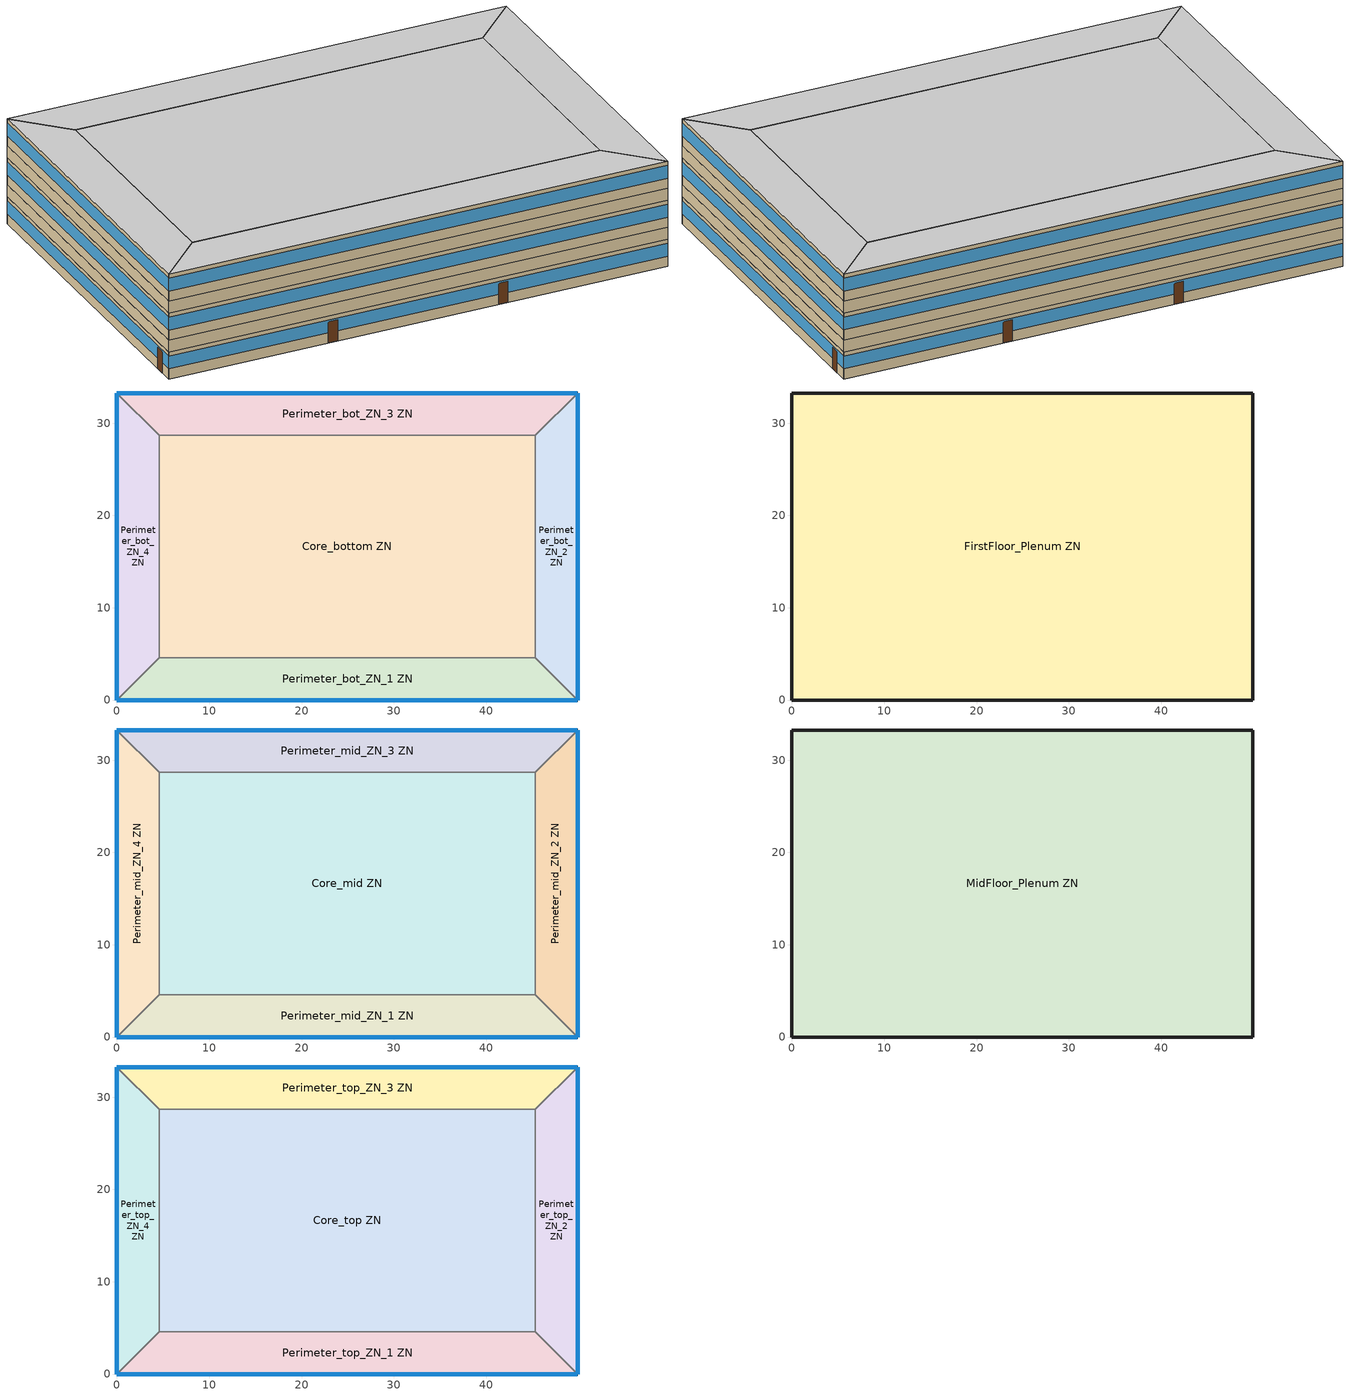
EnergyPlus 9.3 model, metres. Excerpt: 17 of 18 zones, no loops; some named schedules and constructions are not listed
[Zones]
Core_bottom ZN
 floor ground (Typical Insulated Carpeted 6in Slab Floor): 45.34,28.7 45.34,4.57 4.57,4.57 4.57,28.7 z0
 wall to Perimeter_bot_ZN_2 ZN (Typical Interior Wall): 45.34,4.57 45.34,28.7 z0:2.74
 wall to Perimeter_bot_ZN_3 ZN (Typical Interior Wall): 45.34,28.7 4.57,28.7 z0:2.74
 wall to Perimeter_bot_ZN_1 ZN (Typical Interior Wall): 4.57,4.57 45.34,4.57 z0:2.74
 wall to Perimeter_bot_ZN_4 ZN (Typical Interior Wall): 4.57,28.7 4.57,4.57 z0:2.74
Perimeter_bot_ZN_1 ZN
 floor ground (Typical Insulated Carpeted 6in Slab Floor): 45.34,4.57 49.91,0 0,0 4.57,4.57 z0
 wall outside (Typical Insulated Steel Framed Exterior Wall R-15.63): 0,0 49.91,0 z0:2.74
 wall to Perimeter_bot_ZN_2 ZN (Typical Interior Wall): 49.91,0 45.34,4.57 z0:2.74
 wall to Perimeter_bot_ZN_4 ZN (Typical Interior Wall): 4.57,4.57 0,0 z0:2.74
 window (U 0.52 SHGC 0.40 Dbl Ref-D Clr 6mm/13mm Air): 0,0 49.91,0 z1.02:2.33
 door (Typical Insulated Metal Door R-1.43): 15.98,0 16.9,0 / 33.01,0 33.93,0 z0:2.13
Perimeter_bot_ZN_2 ZN
 floor ground (Typical Insulated Carpeted 6in Slab Floor): 49.91,33.27 49.91,0 45.34,4.57 45.34,28.7 z0
 wall outside (Typical Insulated Steel Framed Exterior Wall R-15.63): 49.91,0 49.91,33.27 z0:2.74
 wall to Perimeter_bot_ZN_3 ZN (Typical Interior Wall): 49.91,33.27 45.34,28.7 z0:2.74
 window (U 0.52 SHGC 0.40 Dbl Ref-D Clr 6mm/13mm Air): 49.91,0 49.91,33.27 z1.02:2.33
 door (Typical Insulated Metal Door R-1.43): 49.91,30.99 49.91,31.9 z0:2.13
Perimeter_bot_ZN_3 ZN
 floor ground (Typical Insulated Carpeted 6in Slab Floor): 49.91,33.27 45.34,28.7 4.57,28.7 0,33.27 z0
 wall outside (Typical Insulated Steel Framed Exterior Wall R-15.63): 49.91,33.27 0,33.27 z0:2.74
 wall to Perimeter_bot_ZN_4 ZN (Typical Interior Wall): 0,33.27 4.57,28.7 z0:2.74
 window (U 0.52 SHGC 0.40 Dbl Ref-D Clr 6mm/13mm Air): 49.91,33.27 0,33.27 z1.02:2.33
 door (Typical Insulated Metal Door R-1.43): 33.94,33.27 33.03,33.27 / 16.84,33.27 15.93,33.27 z0:2.13
Perimeter_bot_ZN_4 ZN
 floor ground (Typical Insulated Carpeted 6in Slab Floor): 0,33.27 4.57,28.7 4.57,4.57 0,0 z0
 wall outside (Typical Insulated Steel Framed Exterior Wall R-15.63): 0,33.27 0,0 z0:2.74
 window (U 0.52 SHGC 0.40 Dbl Ref-D Clr 6mm/13mm Air): 0,33.27 0,0 z1.02:2.33
 door (Typical Insulated Metal Door R-1.43): 0,2.28 0,1.37 z0:2.13
FirstFloor_Plenum ZN
 floor to Perimeter_bot_ZN_1 ZN (Plenum Acoustical Tile): 45.34,4.57 49.91,0 0,0 4.57,4.57 z2.74
 floor to Perimeter_bot_ZN_2 ZN (Plenum Acoustical Tile): 49.91,33.27 49.91,0 45.34,4.57 45.34,28.7 z2.74
 floor to Perimeter_bot_ZN_3 ZN (Plenum Acoustical Tile): 49.91,33.27 45.34,28.7 4.57,28.7 0,33.27 z2.74
 floor to Perimeter_bot_ZN_4 ZN (Plenum Acoustical Tile): 0,33.27 4.57,28.7 4.57,4.57 0,0 z2.74
 floor to Core_bottom ZN (Plenum Acoustical Tile): 45.34,28.7 45.34,4.57 4.57,4.57 4.57,28.7 z2.74
 wall outside (Typical Insulated Steel Framed Exterior Wall R-15.63): 49.91,0 49.91,33.27 0,33.27 0,0 49.91,0 z2.74:3.96
Core_mid ZN
 floor to FirstFloor_Plenum ZN (Typical Interior Floor): 45.34,28.7 45.34,4.57 4.57,4.57 4.57,28.7 z3.96
 wall to Perimeter_mid_ZN_2 ZN (Typical Interior Wall): 45.34,4.57 45.34,28.7 z3.96:6.71
 wall to Perimeter_mid_ZN_3 ZN (Typical Interior Wall): 45.34,28.7 4.57,28.7 z3.96:6.71
 wall to Perimeter_mid_ZN_1 ZN (Typical Interior Wall): 4.57,4.57 45.34,4.57 z3.96:6.71
 wall to Perimeter_mid_ZN_4 ZN (Typical Interior Wall): 4.57,28.7 4.57,4.57 z3.96:6.71
Perimeter_mid_ZN_1 ZN
 floor to FirstFloor_Plenum ZN (Typical Interior Floor): 45.34,4.57 49.91,0 0,0 4.57,4.57 z3.96
 wall outside (Typical Insulated Steel Framed Exterior Wall R-15.63): 0,0 49.91,0 z3.96:6.71
 wall to Perimeter_mid_ZN_2 ZN (Typical Interior Wall): 49.91,0 45.34,4.57 z3.96:6.71
 wall to Perimeter_mid_ZN_4 ZN (Typical Interior Wall): 4.57,4.57 0,0 z3.96:6.71
 window (U 0.52 SHGC 0.40 Dbl Ref-D Clr 6mm/13mm Air): 0,0 49.91,0 z4.98:6.29
Perimeter_mid_ZN_2 ZN
 floor to FirstFloor_Plenum ZN (Typical Interior Floor): 49.91,33.27 49.91,0 45.34,4.57 45.34,28.7 z3.96
 wall outside (Typical Insulated Steel Framed Exterior Wall R-15.63): 49.91,0 49.91,33.27 z3.96:6.71
 wall to Perimeter_mid_ZN_3 ZN (Typical Interior Wall): 49.91,33.27 45.34,28.7 z3.96:6.71
 window (U 0.52 SHGC 0.40 Dbl Ref-D Clr 6mm/13mm Air): 49.91,0 49.91,33.27 z4.98:6.29
Perimeter_mid_ZN_3 ZN
 floor to FirstFloor_Plenum ZN (Typical Interior Floor): 49.91,33.27 45.34,28.7 4.57,28.7 0,33.27 z3.96
 wall outside (Typical Insulated Steel Framed Exterior Wall R-15.63): 49.91,33.27 0,33.27 z3.96:6.71
 wall to Perimeter_mid_ZN_4 ZN (Typical Interior Wall): 0,33.27 4.57,28.7 z3.96:6.71
 window (U 0.52 SHGC 0.40 Dbl Ref-D Clr 6mm/13mm Air): 49.91,33.27 0,33.27 z4.98:6.29
Perimeter_mid_ZN_4 ZN
 floor to FirstFloor_Plenum ZN (Typical Interior Floor): 0,33.27 4.57,28.7 4.57,4.57 0,0 z3.96
 wall outside (Typical Insulated Steel Framed Exterior Wall R-15.63): 0,33.27 0,0 z3.96:6.71
 window (U 0.52 SHGC 0.40 Dbl Ref-D Clr 6mm/13mm Air): 0,33.27 0,0 z4.98:6.29
MidFloor_Plenum ZN
 floor to Perimeter_mid_ZN_1 ZN (Plenum Acoustical Tile): 45.34,4.57 49.91,0 0,0 4.57,4.57 z6.71
 floor to Perimeter_mid_ZN_2 ZN (Plenum Acoustical Tile): 49.91,33.27 49.91,0 45.34,4.57 45.34,28.7 z6.71
 floor to Perimeter_mid_ZN_3 ZN (Plenum Acoustical Tile): 49.91,33.27 45.34,28.7 4.57,28.7 0,33.27 z6.71
 floor to Perimeter_mid_ZN_4 ZN (Plenum Acoustical Tile): 0,33.27 4.57,28.7 4.57,4.57 0,0 z6.71
 floor to Core_mid ZN (Plenum Acoustical Tile): 45.34,28.7 45.34,4.57 4.57,4.57 4.57,28.7 z6.71
 wall outside (Typical Insulated Steel Framed Exterior Wall R-15.63): 49.91,0 49.91,33.27 0,33.27 0,0 49.91,0 z6.71:7.92
Core_top ZN
 floor to MidFloor_Plenum ZN (Typical Interior Floor): 45.34,28.7 45.34,4.57 4.57,4.57 4.57,28.7 z7.92
 wall to Perimeter_top_ZN_2 ZN (Typical Interior Wall): 45.34,4.57 45.34,28.7 z7.92:10.67
 wall to Perimeter_top_ZN_3 ZN (Typical Interior Wall): 45.34,28.7 4.57,28.7 z7.92:10.67
 wall to Perimeter_top_ZN_1 ZN (Typical Interior Wall): 4.57,4.57 45.34,4.57 z7.92:10.67
 wall to Perimeter_top_ZN_4 ZN (Typical Interior Wall): 4.57,28.7 4.57,4.57 z7.92:10.67
 ceiling to TopFloor_Plenum ZN (Plenum Acoustical Tile): 45.34,4.57 45.34,28.7 4.57,28.7 4.57,4.57 z10.67
Perimeter_top_ZN_1 ZN
 floor to MidFloor_Plenum ZN (Typical Interior Floor): 45.34,4.57 49.91,0 0,0 4.57,4.57 z7.92
 wall outside (Typical Insulated Steel Framed Exterior Wall R-15.63): 0,0 49.91,0 z7.92:10.67
 wall to Perimeter_top_ZN_2 ZN (Typical Interior Wall): 49.91,0 45.34,4.57 z7.92:10.67
 wall to Perimeter_top_ZN_4 ZN (Typical Interior Wall): 4.57,4.57 0,0 z7.92:10.67
 window (U 0.52 SHGC 0.40 Dbl Ref-D Clr 6mm/13mm Air): 0,0 49.91,0 z8.95:10.25
 ceiling to TopFloor_Plenum ZN (Plenum Acoustical Tile): 49.91,0 45.34,4.57 4.57,4.57 0,0 z10.67
Perimeter_top_ZN_2 ZN
 floor to MidFloor_Plenum ZN (Typical Interior Floor): 49.91,33.27 49.91,0 45.34,4.57 45.34,28.7 z7.92
 wall outside (Typical Insulated Steel Framed Exterior Wall R-15.63): 49.91,0 49.91,33.27 z7.92:10.67
 wall to Perimeter_top_ZN_3 ZN (Typical Interior Wall): 49.91,33.27 45.34,28.7 z7.92:10.67
 window (U 0.52 SHGC 0.40 Dbl Ref-D Clr 6mm/13mm Air): 49.91,0 49.91,33.27 z8.95:10.25
 ceiling to TopFloor_Plenum ZN (Plenum Acoustical Tile): 49.91,0 49.91,33.27 45.34,28.7 45.34,4.57 z10.67
Perimeter_top_ZN_3 ZN
 floor to MidFloor_Plenum ZN (Typical Interior Floor): 49.91,33.27 45.34,28.7 4.57,28.7 0,33.27 z7.92
 wall outside (Typical Insulated Steel Framed Exterior Wall R-15.63): 49.91,33.27 0,33.27 z7.92:10.67
 wall to Perimeter_top_ZN_4 ZN (Typical Interior Wall): 0,33.27 4.57,28.7 z7.92:10.67
 window (U 0.52 SHGC 0.40 Dbl Ref-D Clr 6mm/13mm Air): 49.91,33.27 0,33.27 z8.95:10.25
 ceiling to TopFloor_Plenum ZN (Plenum Acoustical Tile): 45.34,28.7 49.91,33.27 0,33.27 4.57,28.7 z10.67
Perimeter_top_ZN_4 ZN
 floor to MidFloor_Plenum ZN (Typical Interior Floor): 0,33.27 4.57,28.7 4.57,4.57 0,0 z7.92
 wall outside (Typical Insulated Steel Framed Exterior Wall R-15.63): 0,33.27 0,0 z7.92:10.67
 window (U 0.52 SHGC 0.40 Dbl Ref-D Clr 6mm/13mm Air): 0,33.27 0,0 z8.95:10.25
 ceiling to TopFloor_Plenum ZN (Plenum Acoustical Tile): 0,0 4.57,4.57 4.57,28.7 0,33.27 z10.67
[Building]
-MediumOffice-ASHRAE 169-2013-5B created: 2020-09-28 14:37:51 -0600: North Axis {deg}=0; Terrain=City; Loads Convergence Tolerance Value {W}=0.04; Temperature Convergence Tolerance Value {deltaC}=0.2; Solar Distribution=FullInteriorAndExterior; Maximum Number of Warmup Days=25; Minimum Number of Warmup Days=6
[Site:Location]
Denver Centennial  Golden   Nr: Latitude {deg}=39.74; Longitude {deg}=-105.18; Time Zone {hr}=-7; Elevation {m}=1829
[Site:GroundTemperature:BuildingSurface]
20.32, 20.27, 20.35, 20.38, 20.54, 22.86, 23.28, 23.36, 23.35, 21.01, 20.57, 20.37
[Site:WaterMainsTemperature]
Calculation Method=Correlation; Annual Average Outdoor Air Temperature {C}=9.95; Maximum Difference In Monthly Average Outdoor Air Temperatures {deltaC}=23.7
[SizingPeriod:DesignDay] Day of Month=21; Dry-Bulb Temperature Range Modifier Type=DefaultMultipliers; Humidity Condition Type=Wetbulb; Barometric Pressure {Pa}=82237; Rain Indicator=No; Snow Indicator=No; Daylight Saving Time Indicator=No
Name | Month | Day Type | Maximum Dry-Bulb Temperature {C} | Daily Dry-Bulb Temperature Range {deltaC} | Wetbulb or DewPoint at Maximum Dry-Bulb {C} | Wind Speed {m/s} | Wind Direction {deg} | Solar Model Indicator | ASHRAE Clear Sky Optical Depth for Beam Irradiance (taub) | ASHRAE Clear Sky Optical Depth for Diffuse Irradiance (taud) | Sky Clearness
Denver-Aurora-Buckley.AFB_CO_USA Ann Clg .4% Condns DB=>MWB | 7 | SummerDesignDay | 33.9 | 14.8 | 15 | 3.6 | 30 | ASHRAETau | 0.423 | 2.02
Denver-Aurora-Buckley.AFB_CO_USA Ann Htg 99.6% Condns DB | 12 | WinterDesignDay | -17.9 | 0 | -17.9 | 2.5 | 180 | ASHRAEClearSky |  |  | 0
[Material] Thermal Absorptance=0.9
Name | Roughness | Thickness {m} | Conductivity {W/m-K} | Density {kg/m3} | Specific Heat {J/kg-K} | Solar Absorptance | Visible Absorptance
100mm Normalweight concrete floor | MediumSmooth | 0.1016 | 2.31 | 2322 | 832 | 0.7 | 0.7
25mm Stucco | Smooth | 0.0254 | 0.72 | 1856 | 840 | 0.7 | 0.7
5/8 in. Gypsum Board | MediumSmooth | 0.0159 | 0.16 | 800 | 1090 | 0.7 | 0.7
6 in. Normalweight Concrete Floor | MediumRough | 0.1524 | 2.31 | 2322 | 832 | 0.7 | 0.7
Acoustic Tile - 1/2 in. | MediumSmooth | 0.0127 | 0.0576335 | 288.332 | 795.492 | 0 | 0
F08 Metal surface | Smooth | 0.0008 | 45.28 | 7824 | 500 | 0.7 | 0.7
G01 13mm gypsum board | Smooth | 0.0127 | 0.16 | 800 | 1090 | 0.7 | 0.5
[Material:NoMass] Thermal Absorptance=0.9; Solar Absorptance=0.7
Name | Roughness | Thermal Resistance {m2-K/W} | Visible Absorptance
CP02 CARPET PAD | VeryRough | 0.21648 | 0.8
Typical Carpet Pad | Smooth | 0.21648 | 0.8
Typical Insulation R-0.58 | Smooth | 0.101875 | 0.7
Typical Insulation R-13.45 | Smooth | 2.368 | 0.7
[WindowMaterial:Gas]
AIR 13MM: Gas Type=Air; Thickness {m}=0.0127
[WindowMaterial:Glazing] Optical Data Type=SpectralAverage; Thickness {m}=0.006; Infrared Transmittance at Normal Incidence=0; Front Side Infrared Hemispherical Emissivity=0.84; Conductivity {W/m-K}=0.9; Dirt Correction Factor for Solar and Visible Transmittance=1; Solar Diffusing=No
Name | Solar Transmittance at Normal Incidence | Front Side Solar Reflectance at Normal Incidence | Back Side Solar Reflectance at Normal Incidence | Visible Transmittance at Normal Incidence | Front Side Visible Reflectance at Normal Incidence | Back Side Visible Reflectance at Normal Incidence | Back Side Infrared Hemispherical Emissivity
CLEAR 6MM | 0.775 | 0.071 | 0.071 | 0.881 | 0.08 | 0.08 | 0.84
REF D CLEAR 6MM | 0.429 | 0.308 | 0.379 | 0.334 | 0.453 | 0.505 | 0.82
[Construction]
Plenum Acoustical Tile: Acoustic Tile - 1/2 in.
Typical Insulated Carpeted 6in Slab Floor: 6 in. Normalweight Concrete Floor, Typical Carpet Pad
Typical Insulated Metal Door R-1.43: F08 Metal surface, Typical Insulation R-0.58
Typical Insulated Steel Framed Exterior Wall R-15.63: 25mm Stucco, 5/8 in. Gypsum Board, Typical Insulation R-13.45, 5/8 in. Gypsum Board
Typical Interior Floor: 100mm Normalweight concrete floor, CP02 CARPET PAD
Typical Interior Wall: G01 13mm gypsum board, G01 13mm gypsum board
U 0.52 SHGC 0.40 Dbl Ref-D Clr 6mm/13mm Air: REF D CLEAR 6MM, AIR 13MM, CLEAR 6MM
[Zone]
Name | Part of Total Floor Area
Core_bottom ZN; Core_mid ZN; Core_top ZN; Perimeter_bot_ZN_1 ZN; Perimeter_bot_ZN_2 ZN; Perimeter_bot_ZN_3 ZN; Perimeter_bot_ZN_4 ZN; Perimeter_mid_ZN_1 ZN; Perimeter_mid_ZN_2 ZN; Perimeter_mid_ZN_3 ZN; Perimeter_mid_ZN_4 ZN; Perimeter_top_ZN_1 ZN; Perimeter_top_ZN_2 ZN; Perimeter_top_ZN_3 ZN; Perimeter_top_ZN_4 ZN | Yes
FirstFloor_Plenum ZN; MidFloor_Plenum ZN | No
[InternalMass] Construction=InteriorFurnishings
Name | Zone or ZoneList | Surface Area {m2}
Core_bottom Mass | Core_bottom ZN | 1967.07
Core_mid Mass | Core_mid ZN | 1967.07
Core_top Mass | Core_top ZN | 1967.07
FirstFloor_Plenum Mass | FirstFloor_Plenum ZN | 3321.46
MidFloor_Plenum Mass | MidFloor_Plenum ZN | 3321.46
Perimeter_bot_ZN_1 Mass | Perimeter_bot_ZN_1 ZN | 414.676
Perimeter_bot_ZN_2 Mass | Perimeter_bot_ZN_2 ZN | 262.524
Perimeter_bot_ZN_3 Mass | Perimeter_bot_ZN_3 ZN | 414.676
Perimeter_bot_ZN_4 Mass | Perimeter_bot_ZN_4 ZN | 262.507
Perimeter_mid_ZN_1 Mass | Perimeter_mid_ZN_1 ZN | 414.676
Perimeter_mid_ZN_2 Mass | Perimeter_mid_ZN_2 ZN | 262.524
Perimeter_mid_ZN_3 Mass | Perimeter_mid_ZN_3 ZN | 414.676
Perimeter_mid_ZN_4 Mass | Perimeter_mid_ZN_4 ZN | 262.507
Perimeter_top_ZN_1 Mass | Perimeter_top_ZN_1 ZN | 414.676
Perimeter_top_ZN_2 Mass | Perimeter_top_ZN_2 ZN | 262.524
Perimeter_top_ZN_3 Mass | Perimeter_top_ZN_3 ZN | 414.676
Perimeter_top_ZN_4 Mass | Perimeter_top_ZN_4 ZN | 262.507
[ElectricEquipment] Zone or ZoneList=Core_bottom ZN; Design Level Calculation Method=EquipmentLevel; Fraction Radiant=0.5
Name | Schedule | Design Level {W}
2 Elevator Fans | OfficeMedium ELEV_LIGHT_FAN_SCH_ADD_DF | 149.4504
2 Elevator Lift Motors | OfficeMedium BLDG_ELEVATORS | 32110
2 Elevator Lights | OfficeMedium ELEV_LIGHT_FAN_SCH_ADD_DF | 64.6971
[ZoneInfiltration:DesignFlowRate]
Name | Zone or ZoneList | Schedule | Design Flow Rate Calculation Method | Flow per Exterior Surface Area {m3/s-m2} | Constant Term Coefficient | Temperature Term Coefficient | Velocity Term Coefficient | Velocity Squared Term Coefficient | Design Flow Rate {m3/s}
FirstFloor_Plenum Infiltration | FirstFloor_Plenum ZN | OfficeMedium INFIL_SCH_PNNL | Flow/ExteriorArea | 0.000569573 | 0 | 0 | 0.224 | 0
MidFloor_Plenum Infiltration | MidFloor_Plenum ZN | OfficeMedium INFIL_SCH_PNNL | Flow/ExteriorArea | 0.000569573 | 0 | 0 | 0.224 | 0
entry door Infiltration | Perimeter_bot_ZN_1 ZN | OfficeMedium INFIL_Door_Opening_SCH | Flow/Zone |  |  |  |  |  | 0.67866
Perimeter_bot_ZN_1 Infiltration | Perimeter_bot_ZN_1 ZN | OfficeMedium INFIL_SCH_PNNL | Flow/ExteriorArea | 0.000569573 | 0 | 0 | 0.224 | 0
Perimeter_bot_ZN_2 Infiltration | Perimeter_bot_ZN_2 ZN | OfficeMedium INFIL_SCH_PNNL | Flow/ExteriorArea | 0.000569573 | 0 | 0 | 0.224 | 0
Perimeter_bot_ZN_3 Infiltration | Perimeter_bot_ZN_3 ZN | OfficeMedium INFIL_SCH_PNNL | Flow/ExteriorArea | 0.000569573 | 0 | 0 | 0.224 | 0
Perimeter_bot_ZN_4 Infiltration | Perimeter_bot_ZN_4 ZN | OfficeMedium INFIL_SCH_PNNL | Flow/ExteriorArea | 0.000569573 | 0 | 0 | 0.224 | 0
Perimeter_mid_ZN_1 Infiltration | Perimeter_mid_ZN_1 ZN | OfficeMedium INFIL_SCH_PNNL | Flow/ExteriorArea | 0.000569573 | 0 | 0 | 0.224 | 0
Perimeter_mid_ZN_2 Infiltration | Perimeter_mid_ZN_2 ZN | OfficeMedium INFIL_SCH_PNNL | Flow/ExteriorArea | 0.000569573 | 0 | 0 | 0.224 | 0
Perimeter_mid_ZN_3 Infiltration | Perimeter_mid_ZN_3 ZN | OfficeMedium INFIL_SCH_PNNL | Flow/ExteriorArea | 0.000569573 | 0 | 0 | 0.224 | 0
Perimeter_mid_ZN_4 Infiltration | Perimeter_mid_ZN_4 ZN | OfficeMedium INFIL_SCH_PNNL | Flow/ExteriorArea | 0.000569573 | 0 | 0 | 0.224 | 0
Perimeter_top_ZN_1 Infiltration | Perimeter_top_ZN_1 ZN | OfficeMedium INFIL_SCH_PNNL | Flow/ExteriorArea | 0.000569573 | 0 | 0 | 0.224 | 0
Perimeter_top_ZN_2 Infiltration | Perimeter_top_ZN_2 ZN | OfficeMedium INFIL_SCH_PNNL | Flow/ExteriorArea | 0.000569573 | 0 | 0 | 0.224 | 0
Perimeter_top_ZN_3 Infiltration | Perimeter_top_ZN_3 ZN | OfficeMedium INFIL_SCH_PNNL | Flow/ExteriorArea | 0.000569573 | 0 | 0 | 0.224 | 0
Perimeter_top_ZN_4 Infiltration | Perimeter_top_ZN_4 ZN | OfficeMedium INFIL_SCH_PNNL | Flow/ExteriorArea | 0.000569573 | 0 | 0 | 0.224 | 0
[Daylighting:Controls] Lighting Control Type=Stepped; Minimum Input Power Fraction for Continuous or ContinuousOff Dimming Control=0.3; Minimum Light Output Fraction for Continuous or ContinuousOff Dimming Control=0.2; Number of Stepped Control Steps=3; Probability Lighting will be Reset When Needed in Manual Stepped Control=1; Glare Calculation Azimuth Angle of View Direction Clockwise from Zone y-Axis {deg}=0; Maximum Allowable Discomfort Glare Index=22; Fraction of Zone Controlled by Reference Point 1=0.3835; Illuminance Setpoint at Reference Point 1 {lux}=500
Name | Zone | Glare Calculation Daylighting Reference Point | Daylighting Reference Point Name 1
Perimeter_bot_ZN_1 ZN DaylightingControls | Perimeter_bot_ZN_1 ZN | Perimeter_bot_ZN_1 Daylt Sensor 1 | Perimeter_bot_ZN_1 Daylt Sensor 1
Perimeter_bot_ZN_2 ZN DaylightingControls | Perimeter_bot_ZN_2 ZN | Perimeter_bot_ZN_2 Daylt Sensor 1 | Perimeter_bot_ZN_2 Daylt Sensor 1
Perimeter_bot_ZN_3 ZN DaylightingControls | Perimeter_bot_ZN_3 ZN | Perimeter_bot_ZN_3 Daylt Sensor 1 | Perimeter_bot_ZN_3 Daylt Sensor 1
Perimeter_bot_ZN_4 ZN DaylightingControls | Perimeter_bot_ZN_4 ZN | Perimeter_bot_ZN_4 Daylt Sensor 1 | Perimeter_bot_ZN_4 Daylt Sensor 1
Perimeter_mid_ZN_1 ZN DaylightingControls | Perimeter_mid_ZN_1 ZN | Perimeter_mid_ZN_1 Daylt Sensor 1 | Perimeter_mid_ZN_1 Daylt Sensor 1
Perimeter_mid_ZN_2 ZN DaylightingControls | Perimeter_mid_ZN_2 ZN | Perimeter_mid_ZN_2 Daylt Sensor 1 | Perimeter_mid_ZN_2 Daylt Sensor 1
Perimeter_mid_ZN_3 ZN DaylightingControls | Perimeter_mid_ZN_3 ZN | Perimeter_mid_ZN_3 Daylt Sensor 1 | Perimeter_mid_ZN_3 Daylt Sensor 1
Perimeter_mid_ZN_4 ZN DaylightingControls | Perimeter_mid_ZN_4 ZN | Perimeter_mid_ZN_4 Daylt Sensor 1 | Perimeter_mid_ZN_4 Daylt Sensor 1
Perimeter_top_ZN_1 ZN DaylightingControls | Perimeter_top_ZN_1 ZN | Perimeter_top_ZN_1 Daylt Sensor 1 | Perimeter_top_ZN_1 Daylt Sensor 1
Perimeter_top_ZN_2 ZN DaylightingControls | Perimeter_top_ZN_2 ZN | Perimeter_top_ZN_2 Daylt Sensor 1 | Perimeter_top_ZN_2 Daylt Sensor 1
Perimeter_top_ZN_3 ZN DaylightingControls | Perimeter_top_ZN_3 ZN | Perimeter_top_ZN_3 Daylt Sensor 1 | Perimeter_top_ZN_3 Daylt Sensor 1
Perimeter_top_ZN_4 ZN DaylightingControls | Perimeter_top_ZN_4 ZN | Perimeter_top_ZN_4 Daylt Sensor 1 | Perimeter_top_ZN_4 Daylt Sensor 1
[Exterior:Lights] Control Option=AstronomicalClock
Name | Schedule | Design Level {W}
NonDimming Exterior Lights Def | OfficeMedium Exterior_lighting_schedule_a | 519.2
Occ Sensing Exterior Lights Def | OfficeMedium Exterior_lighting_schedule_b | 7402.3
